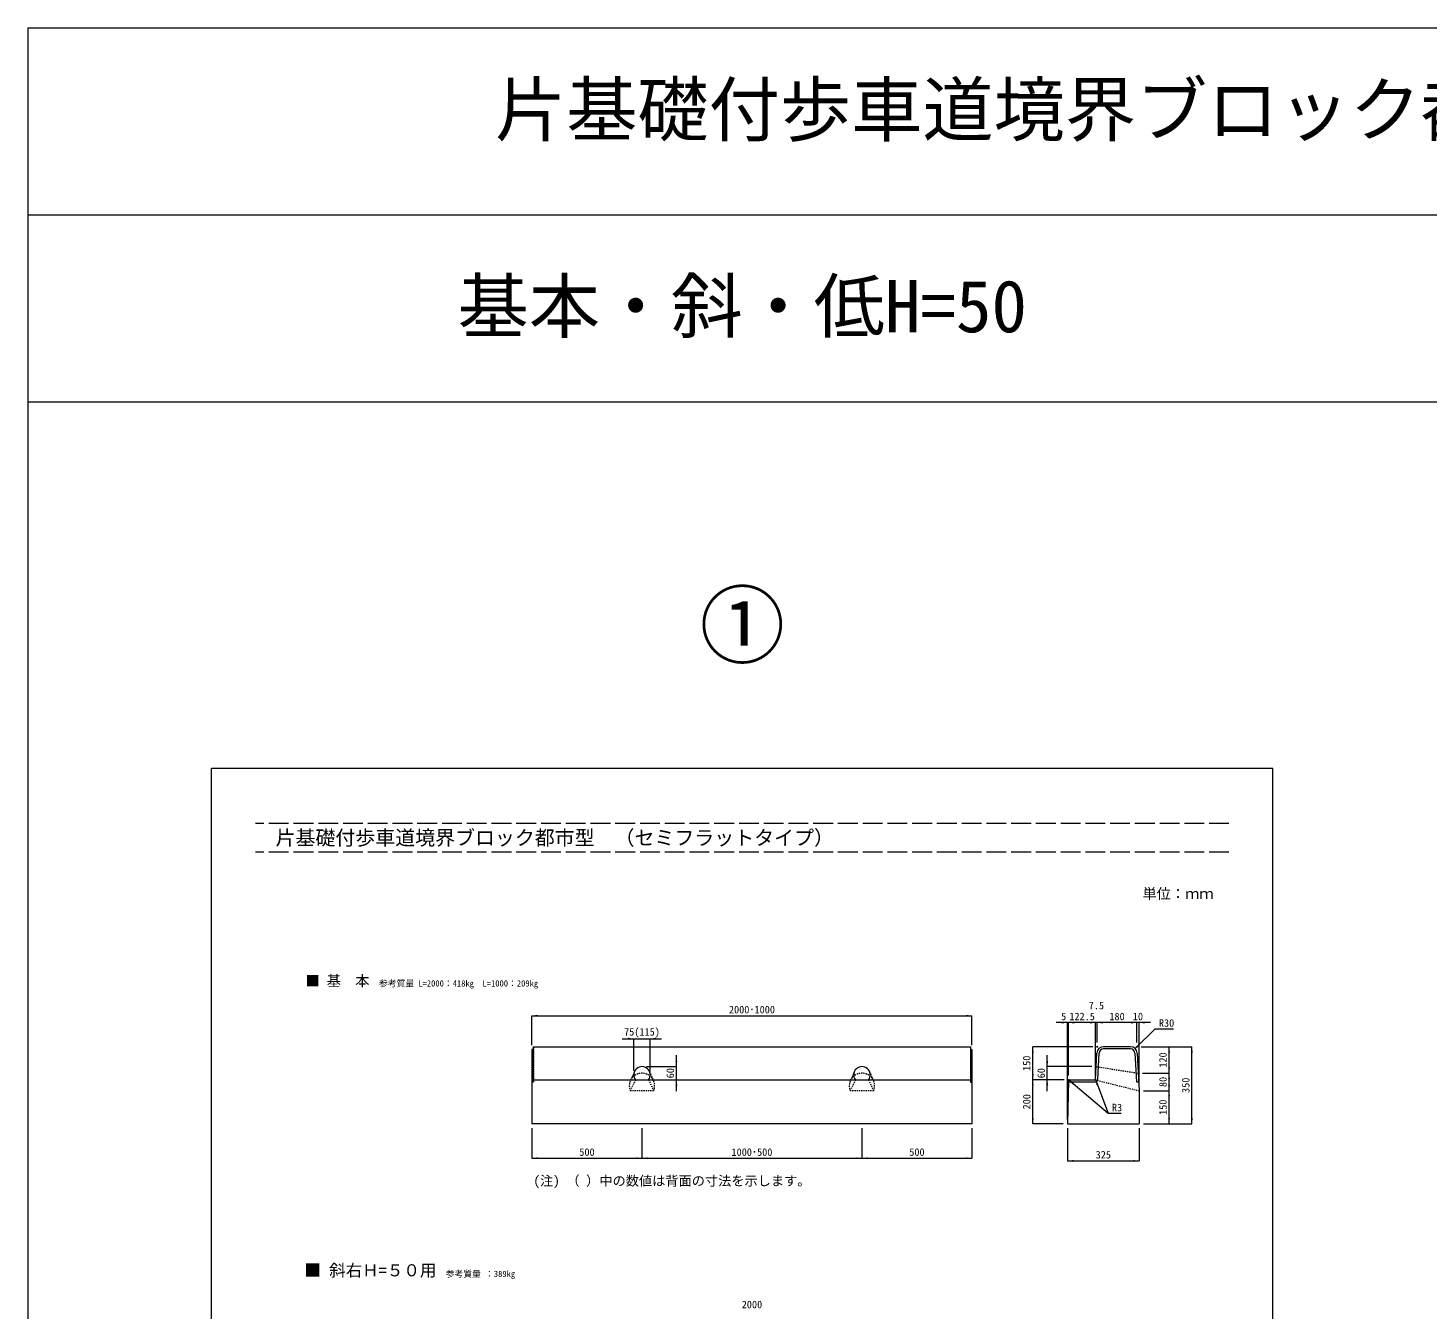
# Model space of a CAD drawing. Units: millimetres at full size; some dimension numbers follow another scale. Extents: x 15356 to 28345, y 158 to 12089.
# Drawn here: x 15356 to 21721, y 6262 to 12089 of the extents above; entities that cross this region are included whole.
import ezdxf
from ezdxf.enums import TextEntityAlignment as Align

# ---------------------------------------------------------------- set-up
doc = ezdxf.new("R2010")
doc.units = ezdxf.units.MM
doc.header["$LTSCALE"] = 15
doc.linetypes.add('DASHED', pattern=[7.5, 6, -1.5])
doc.linetypes.add('USER1', pattern=[0.675, 0.375, -0.3])
for name, color, linetype, lineweight in [('(0-0)', 7, 'Continuous', 13), ('0_2', 7, 'DASHED', 9), ('図枠', 1, 'Continuous', 13), ('寸法線', 7, 'Continuous', 9), ('本体', 2, 'Continuous', 20), ('枠', 5, 'Continuous', 5), ('補助線', 8, 'Continuous', 13)]:
    doc.layers.add(name, color=color, linetype=linetype, lineweight=lineweight)
doc.styles.add('ＭＳ ゴシック', font='')
doc.styles.get('ＭＳ ゴシック').set_extended_font_data('MS Gothic')

# ---------------------------------------------------------------- blocks, each defined once
blk = doc.blocks.new('filled_arrow')
at = {"color": 0, "linetype": 'Continuous', "lineweight": -2}
blk.add_solid([(7.5, 1.25), (0, 0), (7.5, -1.25)], dxfattribs=at)

msp = doc.modelspace()

# ---------------------------------------------------------------- linework, layer by layer
at = {"layer": '(0-0)', "color": 2}
msp.add_line((20206.42, 7304.5), (20203.92, 7304.5), dxfattribs=at)
at = {"layer": '0_2'}
for p, q in [((20815.7, 8470.43), (16390.7, 8470.43)), ((20815.7, 8340.43), (16390.7, 8340.43))]:
    msp.add_line(p, q, dxfattribs=at)
at = {"layer": '図枠'}
for p, q in [((15355.7, 12088.6), (28345.16, 12088.6)), ((15355.7, 12088.6), (15355.7, 158.32)), ((15355.7, 11238.6), (28345.16, 11238.6)), ((15355.7, 10388.6), (21850.43, 10388.6))]:
    msp.add_line(p, q, dxfattribs=at)
at = {"layer": '寸法線'}
for p, q in [((17647.02, 7595.72), (19647.02, 7595.72)), ((17647.02, 7461.5), (17647.02, 7595.72)), ((19647.02, 7461.5), (19647.02, 7595.72)), ((20138.77, 7564.57), (20029.77, 7564.57)), ((20235.27, 7564.57), (20060.77, 7564.57)), ((20081.77, 7124.5), (20081.77, 7564.57)), ((20086.77, 7324.5), (20086.77, 7564.57)), ((20086.77, 7324.5), (20086.77, 7564.57)), ((20268.77, 7564.57), (20157.27, 7564.57)), ((20209.27, 7324.5), (20209.27, 7564.57)), ((20209.27, 7324.5), (20209.27, 7564.57)), ((20396.77, 7564.57), (20216.77, 7564.57)), ((20216.77, 7474.5), (20216.77, 7564.57)), ((20216.77, 7474.5), (20216.77, 7564.57)), ((20458.77, 7564.57), (20344.77, 7564.57)), ((20396.77, 7474.5), (20396.77, 7564.57)), ((20396.77, 7474.5), (20396.77, 7564.57)), ((20406.77, 7274.5), (20406.77, 7564.57)), ((18057.52, 7491.41), (18236.52, 7491.41)), ((18109.52, 7347), (18109.52, 7491.41)), ((18184.52, 7347), (18184.52, 7491.41)), ((19923.93, 7304.5), (19923.93, 7454.5)), ((20196.77, 7454.5), (19923.93, 7454.5)), ((20416.77, 7454.5), (20543.51, 7454.5)), ((20416.77, 7454.5), (20647.06, 7454.5)), ((20543.51, 7334.5), (20543.51, 7454.5)), ((20647.06, 7104.5), (20647.06, 7454.5)), ((18303.52, 7252.5), (18303.52, 7416.5)), ((19989.69, 7252.5), (19989.69, 7416.5)), ((18167.02, 7364.5), (18303.52, 7364.5)), ((20192.27, 7364.5), (19989.69, 7364.5)), ((20422.77, 7334.5), (20543.51, 7334.5)), ((20422.77, 7334.5), (20543.51, 7334.5)), ((20543.51, 7254.5), (20543.51, 7334.5)), ((18197.02, 7304.5), (18303.52, 7304.5)), ((19923.93, 7104.5), (19923.93, 7304.5)), ((20066.77, 7304.5), (19923.93, 7304.5)), ((20066.77, 7304.5), (19923.93, 7304.5)), ((20066.77, 7304.5), (19989.69, 7304.5)), ((20426.77, 7254.5), (20543.51, 7254.5)), ((20426.77, 7254.5), (20543.51, 7254.5)), ((20543.51, 7104.5), (20543.51, 7254.5)), ((17647.02, 7084.5), (17647.02, 6947.56)), ((18147.02, 7084.5), (18147.02, 6947.56)), ((18147.02, 7084.5), (18147.02, 6947.56)), ((19147.02, 7084.5), (19147.02, 6947.56)), ((19147.02, 7084.5), (19147.02, 6947.56)), ((19647.02, 7084.5), (19647.02, 6947.56)), ((20061.77, 7104.5), (19923.93, 7104.5)), ((20081.77, 7084.5), (20081.77, 6935.51)), ((20406.77, 7084.5), (20406.77, 6935.51)), ((20426.77, 7104.5), (20543.51, 7104.5)), ((20426.77, 7104.5), (20647.06, 7104.5)), ((17647.02, 6947.56), (18147.02, 6947.56)), ((18147.02, 6947.56), (19147.02, 6947.56)), ((19147.02, 6947.56), (19647.02, 6947.56)), ((20081.77, 6935.51), (20406.77, 6935.51))]:
    msp.add_line(p, q, dxfattribs=at)
for points in [[(20389.16, 7446), (20479.93, 7536.78), (20487.13, 7536.78), (20563.29, 7536.78)], [(20087.6, 7303.65), (20266.43, 7152.13), (20273.63, 7152.13), (20325.48, 7152.13)], [(20208.73, 7305.09), (20266.43, 7152.13), (20273.63, 7152.13), (20325.48, 7152.13)]]:
    msp.add_lwpolyline(points, dxfattribs=at)
at = {"layer": '本体', "color": 4, "linetype": 'USER1', "lineweight": 5}
for p, q in [((17653.02, 7454.5), (17654.02, 7444.5)), ((19641.02, 7454.5), (19640.02, 7444.5)), ((17654.02, 7444.5), (17652.98, 7444.05)), ((17654.02, 7444.5), (17654.02, 7294.5)), ((19640.02, 7444.5), (19641.06, 7444.05)), ((19640.02, 7444.5), (19640.02, 7294.5)), ((17654.02, 7294.5), (17653.02, 7294.07)), ((19640.02, 7294.5), (19641.02, 7294.07))]:
    msp.add_line(p, q, dxfattribs=at)
at = {"layer": '本体'}
for p, q in [((17653.02, 7454.5), (17653.02, 7444.07)), ((17653.02, 7454.5), (19641.02, 7454.5)), ((19641.02, 7454.5), (19641.02, 7444.07)), ((20368.23, 7454.5), (20245.31, 7454.5)), ((17652.98, 7444.05), (17647.02, 7441.5)), ((17647.02, 7441.5), (17647.02, 7104.5)), ((19641.06, 7444.05), (19647.02, 7441.5)), ((19647.02, 7441.5), (19647.02, 7104.5)), ((20209.41, 7307.35), (20215.35, 7426)), ((20398.2, 7426), (20406.77, 7254.5)), ((20086.7, 7301.58), (20081.77, 7104.5)), ((20089.7, 7304.5), (20206.42, 7304.5)), ((20406.77, 7254.5), (20406.77, 7104.5)), ((19647.02, 7104.5), (17647.02, 7104.5)), ((20081.77, 7104.5), (20406.77, 7104.5))]:
    msp.add_line(p, q, dxfattribs=at)
at = {"layer": '本体', "lineweight": 5}
for p, q in [((17653.02, 7444.07), (17653.02, 7294.07)), ((19641.02, 7444.07), (19641.02, 7294.07)), ((17653.02, 7294.07), (17647.02, 7291.5)), ((19641.02, 7294.07), (19647.02, 7291.5))]:
    msp.add_line(p, q, dxfattribs=at)
at = {"layer": '本体', "color": 4, "lineweight": 5}
for p, q in [((20219.4, 7306.85), (20225.33, 7425.5)), ((20368.23, 7444.5), (20245.31, 7444.5)), ((20388.21, 7425.5), (20394.76, 7294.5)), ((20089.45, 7294.5), (20206.42, 7294.5)), ((20394.76, 7294.5), (20404.77, 7294.5))]:
    msp.add_line(p, q, dxfattribs=at)
at = {"layer": '本体', "linetype": 'USER1', "lineweight": 9}
for p, q in [((18112.65, 7342), (18094.32, 7300)), ((18181.39, 7342), (18199.72, 7300)), ((19112.65, 7342), (19094.32, 7300)), ((19181.39, 7342), (19199.72, 7300)), ((20212.27, 7364.5), (20402.77, 7334.5)), ((18117.02, 7304.5), (18094.1, 7254.5)), ((18177.02, 7304.5), (18199.94, 7254.5)), ((19117.02, 7304.5), (19094.1, 7254.5)), ((19177.02, 7304.5), (19199.94, 7254.5)), ((20206.42, 7304.5), (20406.77, 7254.5)), ((18199.94, 7254.5), (18094.1, 7254.5)), ((19199.94, 7254.5), (19094.1, 7254.5))]:
    msp.add_line(p, q, dxfattribs=at)
at = {"layer": '本体', "lineweight": 13}
msp.add_line((17653.02, 7304.5), (19641.02, 7304.5), dxfattribs=at)
at = {"layer": '本体'}
for centre, radius, start, end in [((20245.31, 7424.5), 30, 90, 177.13808), ((20368.23, 7424.5), 30, 2.86246, 90), ((20089.7, 7301.5), 3, 90, 178.56789), ((20206.42, 7307.5), 3, 270, 357.13808)]:
    msp.add_arc(centre, radius, start, end, dxfattribs=at)
at = {"layer": '本体', "color": 4, "lineweight": 5}
for centre, radius, start, end in [((20245.31, 7424.5), 20, 90, 177.13785), ((20368.23, 7424.5), 20, 2.86273, 90), ((20089.45, 7291.5), 3, 90, 178.56967), ((20206.42, 7307.5), 13, 270, 357.13901)]:
    msp.add_arc(centre, radius, start, end, dxfattribs=at)
at = {"layer": '本体', "linetype": 'USER1', "lineweight": 9}
for centre in [(18147.02, 7277), (19147.02, 7277)]:
    msp.add_arc(centre, 57.5, 336.96643, 203.03357, dxfattribs=at)
at = {"layer": '本体', "lineweight": 9}
for centre in [(18147.02, 7327), (19147.02, 7327)]:
    msp.add_arc(centre, 37.5, 323.13351, 216.86649, dxfattribs=at)
at = {"layer": '枠', "lineweight": 20}
for p, q in [((21015.7, 8720.43), (16190.7, 8720.43)), ((16190.7, 1720.43), (16190.7, 8720.43)), ((21015.7, 1720.43), (21015.7, 8720.43))]:
    msp.add_line(p, q, dxfattribs=at)
at = {"layer": '補助線'}
for centre in [(20216.77, 7454.5), (20396.77, 7454.5), (20086.77, 7304.5), (20209.27, 7304.5)]:
    msp.add_circle(centre, 2, dxfattribs=at)

# ---------------------------------------------------------------- block references
at = {"layer": '寸法線', "xscale": 3.47, "yscale": 3.47}
for p in [(17647.02, 7595.72), (20086.77, 7564.57), (20216.77, 7564.57), (20216.77, 7564.57), (20406.77, 7564.57), (18184.52, 7491.41), (17647.02, 6947.56), (18147.02, 6947.56), (19147.02, 6947.56), (20081.77, 6935.51)]:
    msp.add_blockref('filled_arrow', p, dxfattribs=at)
for p, rotation in [((19647.02, 7595.72), 180), ((20081.77, 7564.57), 180), ((20209.27, 7564.57), 180), ((20396.77, 7564.57), 180), ((20396.77, 7564.57), 180), ((18109.52, 7491.41), 180), ((19923.93, 7454.5), 270), ((20389.16, 7446), 45), ((20543.51, 7454.5), 270), ((20647.06, 7454.5), 270), ((18303.52, 7364.5), 90), ((19989.69, 7364.5), 90), ((19923.93, 7304.5), 90), ((20543.51, 7334.5), 90), ((20543.51, 7334.5), 270), ((18303.52, 7304.5), 270), ((19923.93, 7304.5), 270), ((19989.69, 7304.5), 270), ((20087.6, 7303.65), 319.7), ((20208.73, 7305.09), 290.7), ((20543.51, 7254.5), 90), ((20543.51, 7254.5), 270), ((19923.93, 7104.5), 90), ((20543.51, 7104.5), 90), ((20647.06, 7104.5), 90), ((18147.02, 6947.56), 180), ((19147.02, 6947.56), 180), ((19647.02, 6947.56), 180), ((20406.77, 6935.51), 180)]:
    msp.add_blockref('filled_arrow', p, dxfattribs=dict(at, rotation=rotation))

# ---------------------------------------------------------------- texts
at = {"layer": '(0-0)', "style": 'ＭＳ ゴシック'}
for s, height, p in [('■ 基\u3000本', 47.47, (16616.9, 7716.48)), ('参考質量 L=2000：418kg  L=1000：209kg', 28.48, (16951.37, 7720.13)), ('(注) （ ）中の数値は背面の寸法を示します。', 43.99, (17653.53, 6809.79)), ('■ 斜右Ｈ=５０用', 54.99, (16612.58, 6393.83)), ('参考質量 ：389kg', 28.48, (17254.85, 6398.91))]:
    msp.add_text(s, height=height, dxfattribs=at).set_placement(p, align=Align.BOTTOM_LEFT)
at = {"layer": '0_2', "style": 'ＭＳ ゴシック'}
for s, p in [('片基礎付歩車道境界ブロック都市型（セミフラットタイプ）', (21850.43, 11527.8)), ('基本・斜・低H=50', (18603.06, 10633.34))]:
    msp.add_text(s, height=237.4, dxfattribs=at).set_placement(p, align=Align.BOTTOM_CENTER)
at = {"layer": '0_2', "color": 1, "style": 'ＭＳ ゴシック'}
msp.add_text('①', height=284.8, dxfattribs=at).set_placement((18603.2, 9143.98), align=Align.BOTTOM_CENTER)
at = {"layer": '0_2', "style": 'ＭＳ ゴシック'}
msp.add_text('\u3000片基礎付歩車道境界ブロック都市型\u3000（セミフラットタイプ）', height=66.46, dxfattribs=at).set_placement((16390.7, 8405.43), align=Align.MIDDLE_LEFT)
msp.add_text('単位：ｍｍ', height=47.47, dxfattribs=at).set_placement((20584.02, 8151.16), align=Align.MIDDLE_CENTER)
at = {"layer": '寸法線', "style": 'ＭＳ ゴシック'}
for s, p in [('2000･1000', (18647.02, 7623.72)), ('7.5', (20213.02, 7642.26)), ('5', (20064.28, 7592.57)), ('122.5', (20148.02, 7592.57)), ('180', (20306.77, 7592.57)), ('10', (20401.77, 7592.57)), ('75(115)', (18147.02, 7522.43)), ('500', (17897.02, 6975.56)), ('1000･500', (18647.02, 6975.56)), ('500', (19397.02, 6975.56)), ('325', (20244.27, 6963.51)), ('2000', (18647.02, 6282.45))]:
    msp.add_text(s, height=34.18, dxfattribs=at).set_placement(p, align=Align.MIDDLE_CENTER)
for s, p in [('R30', (20497.13, 7579.98)), ('R3', (20283.63, 7195.33)), ('R3', (20283.63, 7195.33))]:
    msp.add_text(s, height=34.18, dxfattribs=at).set_placement(p, align=Align.TOP_LEFT)
for s, p in [('150', (19895.93, 7379.5)), ('120', (20515.51, 7394.5)), ('60', (18275.52, 7334.5)), ('60', (19961.69, 7334.5)), ('80', (20515.51, 7294.5)), ('350', (20619.06, 7279.5)), ('200', (19895.93, 7204.5)), ('150', (20515.51, 7179.5))]:
    msp.add_text(s, height=34.18, rotation=90, dxfattribs=at).set_placement(p, align=Align.MIDDLE_CENTER)

doc.saveas('drawing.dxf')
